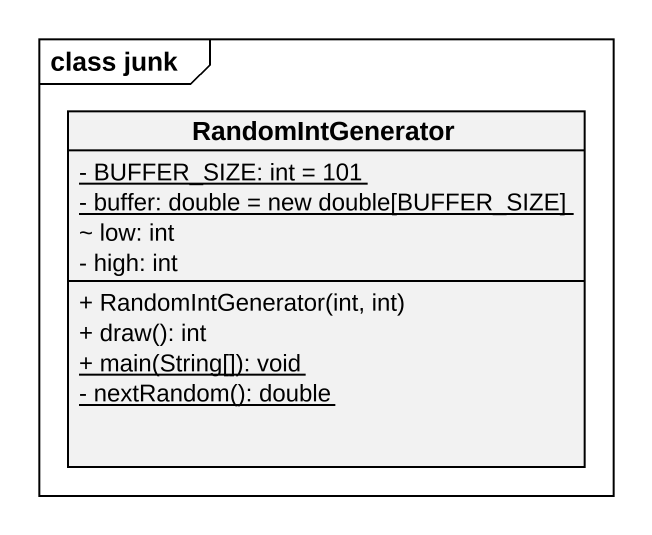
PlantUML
@startuml
mainframe class junk
hide circle
hide empty members
skinparam classAttributeIconSize 0
class RandomIntGenerator {
  {static} - BUFFER_SIZE: int = 101
  {static} - buffer: double = new double[BUFFER_SIZE]
  ~ low: int
  - high: int
  + RandomIntGenerator(int, int)
  + draw(): int
  {static} + main(String[]): void
  {static} - nextRandom(): double
}
@enduml
